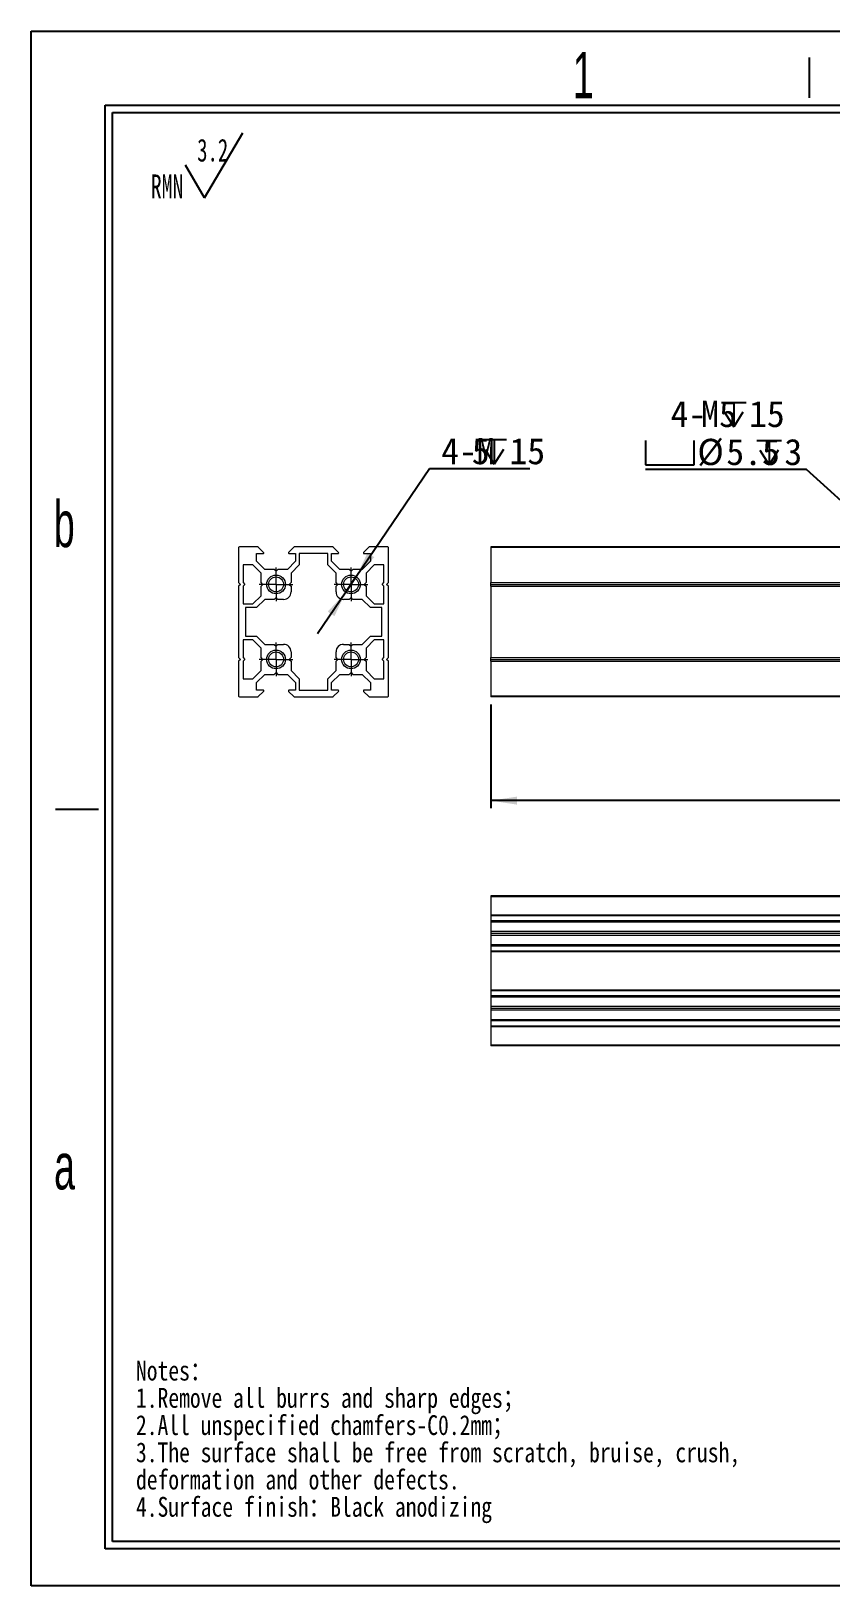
# Model space of a CAD drawing. Header units: millimetres. Extents: x 4 to 590, y 3 to 417.
# Drawn here: x 3.6 to 217.1, y 2.6 to 417.3 of the extents above; entities that cross this region are included whole.
import ezdxf

# ---------------------------------------------------------------- set-up
doc = ezdxf.new("R2010")
doc.units = ezdxf.units.MM
doc.header["$LTSCALE"] = 2
doc.linetypes.add('CENTER', pattern=[10.16, 6.35, -1.27, 1.27, -1.27])
doc.layers.add('DIM', color=5, linetype='Continuous')
doc.layers.add('SLD-0', color=179, linetype='Continuous')
doc.layers.add('中心线', color=1, linetype='CENTER', lineweight=15)
doc.styles.add('SLDTEXTSTYLE0', font='SIMSUN.TTC', dxfattribs={"width": 0.67})
doc.styles.add('SLDTEXTSTYLE14', font='SIMSUN.TTC')
doc.styles.add('SLDTEXTSTYLE2', font='SIMSUN.TTC', dxfattribs={"width": 0.8})
doc.styles.add('SLDTEXTSTYLE3', font='SIMSUN.TTC', dxfattribs={"width": 0.8, "bigfont": 'bigfont'})
doc.styles.add('SLDTEXTSTYLE6', font='GOTHIC.TTF', dxfattribs={"width": 0.61171})
doc.dimstyles.new('SLDDIMSTYLE1', dxfattribs={"dimtxt": 7, "dimasz": 7, "dimexe": 0, "dimexo": 0.0625, "dimgap": 1.75, "dimtad": 2, "dimrnd": 1e-09, "dimzin": 12, "dimdsep": 46, "dimtxsty": 'SLDTEXTSTYLE0', "dimsah": 1, "dimcen": 0.09, "dimadec": 0, "dimazin": 3, "dimtfac": 1, "dimtofl": 0, "dimtmove": 0, "dimatfit": 3, "dimfxl": 0, "dimfrac": 2, "dimtolj": 1, "dimtzin": 12, "dimarcsym": 0})
doc.dimstyles.new('SLDDIMSTYLE2', dxfattribs={"dimtxt": 7, "dimasz": 7, "dimexe": 0, "dimexo": 0.0625, "dimgap": 1.75, "dimtad": 0, "dimtih": 1, "dimtoh": 1, "dimrnd": 1e-09, "dimzin": 12, "dimdsep": 46, "dimtxsty": 'SLDTEXTSTYLE0', "dimsah": 1, "dimcen": 0, "dimadec": 0, "dimazin": 3, "dimtfac": 1, "dimtmove": 0, "dimatfit": 3, "dimfxl": 0, "dimfrac": 2, "dimtolj": 1, "dimtzin": 12, "dimarcsym": 0})
doc.dimstyles.new('SLDDIMSTYLE3', dxfattribs={"dimtxt": 7, "dimasz": 7, "dimexe": 0, "dimexo": 0.0625, "dimgap": 1.75, "dimtad": 0, "dimtih": 1, "dimtoh": 1, "dimrnd": 1e-09, "dimzin": 12, "dimdsep": 46, "dimtxsty": 'SLDTEXTSTYLE0', "dimsah": 1, "dimcen": 0, "dimadec": 0, "dimazin": 3, "dimtfac": 1, "dimtmove": 0, "dimatfit": 3, "dimfxl": 0, "dimfrac": 2, "dimtolj": 1, "dimtzin": 12, "dimarcsym": 0})

# ---------------------------------------------------------------- blocks, each defined once
blk = doc.blocks.new('SW_NOTE_0')
at = {"layer": 'SLD-0', "color": 0}
for q in [(24.54, 18.51), (9.21, 9.85)]:
    blk.add_line((14.32, 1.19), q, dxfattribs=at)
at = {"layer": 'SLD-0', "color": 0, "attachment_point": 1, "style": 'SLDTEXTSTYLE0'}
for s, insert, char_height in [('3.2', (12.37, 16.9), 6.063), ('RMN', (0, 7.39), 6.35)]:
    blk.add_mtext(s, dxfattribs=dict(at, insert=insert, char_height=char_height))
blk = doc.blocks.new('SW_NOTE_1')
at = {"layer": 'SLD-0', "color": 0, "char_height": 5.2917, "attachment_point": 1}
for s, insert, style in [('Notes\\M+18146', (0, 6.16), 'SLDTEXTSTYLE3'), ('1.Remove all burrs and sharp edges\\M+18147', (0, -1.11), 'SLDTEXTSTYLE3'), ('2.All unspecified chamfers-C0.2mm\\M+18147', (0, -8.37), 'SLDTEXTSTYLE3'), ('3.The surface shall be free from scratch, bruise, crush, ', (0, -15.64), 'SLDTEXTSTYLE2'), ('deformation and other defects.', (0, -22.9), 'SLDTEXTSTYLE2'), ('4.Surface finish\\M+18146Black anodizing', (0, -30.17), 'SLDTEXTSTYLE3')]:
    blk.add_mtext(s, dxfattribs=dict(at, insert=insert, style=style))
blk = doc.blocks.new('_D_2')
at = {"layer": 'DIM', "color": 5}
for p, q in [((126.36, 237.75), (126.36, 210.07)), ((473.36, 237.75), (473.36, 210.07)), ((473.36, 212.07), (126.36, 212.07))]:
    blk.add_line(p, q, dxfattribs=at)
for points in [[(126.36, 212.07), (133.36, 210.99), (133.36, 213.14)], [(473.36, 212.07), (466.36, 213.14), (466.36, 210.99)]]:
    blk.add_solid(points, dxfattribs=at)
at = {"layer": 'DIM', "color": 5, "insert": (284.07, 220.21), "char_height": 7, "attachment_point": 1, "style": 'SLDTEXTSTYLE14'}
blk.add_mtext('347', dxfattribs=at)
blk = doc.blocks.new('SW_SYMBOL_HOLE_DEPTH')
at = {"layer": 'DIM', "color": 0}
for p, q in [((0, 1750), (1600, 1750)), ((200, 1110), (800, 150)), ((800, 1750), (800, 150)), ((1400, 1110), (800, 150))]:
    blk.add_line(p, q, dxfattribs=at)
blk = doc.blocks.new('SW_SYMBOL_HOLE_SPOT')
at = {"layer": 'DIM', "color": 0}
for p, q in [((0, 1750), (0, 150)), ((3200, 150), (3200, 1750)), ((0, 150), (3200, 150))]:
    blk.add_line(p, q, dxfattribs=at)
blk = doc.blocks.new('_D_3')
at = {"layer": 'DIM', "color": 5}
for p, q in [((210.6, 300.44), (167.61, 300.44)), ((242.51, 271.43), (210.6, 300.44)), ((246.21, 268.07), (242.51, 271.43)), ((246.21, 268.07), (256.17, 259.01))]:
    blk.add_line(p, q, dxfattribs=at)
for points in [[(242.51, 271.43), (238.05, 276.94), (236.6, 275.34)], [(246.21, 268.07), (250.66, 262.56), (252.11, 264.15)]]:
    blk.add_solid(points, dxfattribs=at)
at = {"layer": 'DIM', "color": 5, "xscale": 0.004072727272727273, "yscale": 0.004072727272727273, "zscale": 0.004072727272727273}
for name, p in [('SW_SYMBOL_HOLE_DEPTH', (187.94, 311.16)), ('SW_SYMBOL_HOLE_SPOT', (167.61, 301.01)), ('SW_SYMBOL_HOLE_DEPTH', (197.37, 301.01))]:
    blk.add_blockref(name, p, dxfattribs=at)
at = {"layer": 'DIM', "color": 5, "char_height": 7, "attachment_point": 1, "style": 'SLDTEXTSTYLE14'}
for s, insert in [('4- ', (174.33, 318.73)), ('M5', (182.49, 318.73)), ('15', (195.27, 318.73)), ('%%c', (181.46, 308.59)), ('5.5', (189.2, 308.59)), ('3', (204.7, 308.59))]:
    blk.add_mtext(s, dxfattribs=dict(at, insert=insert))
blk = doc.blocks.new('_D_12')
at = {"layer": 'DIM', "color": 5}
for p, q in [((90.43, 271.82), (109.93, 300.67)), ((109.93, 300.67), (136.77, 300.67)), ((87.62, 267.68), (90.43, 271.82)), ((87.62, 267.68), (80.08, 256.53))]:
    blk.add_line(p, q, dxfattribs=at)
for points in [[(90.43, 271.82), (95.24, 277.01), (93.45, 278.22)], [(87.62, 267.68), (82.81, 262.48), (84.6, 261.27)]]:
    blk.add_solid(points, dxfattribs=at)
at = {"layer": 'DIM', "color": 5, "xscale": 0.004072727272727273, "yscale": 0.004072727272727273, "zscale": 0.004072727272727273}
blk.add_blockref('SW_SYMBOL_HOLE_DEPTH', (123.99, 301.24), dxfattribs=at)
at = {"layer": 'DIM', "color": 5, "char_height": 7, "attachment_point": 1, "style": 'SLDTEXTSTYLE14'}
for s, insert in [('4-M', (113.1, 308.81)), ('5', (121.27, 308.81)), ('15', (131.32, 308.81))]:
    blk.add_mtext(s, dxfattribs=dict(at, insert=insert))
blk = doc.blocks.new('SW_CENTERMARKSYMBOL_10')
at = {"layer": '中心线', "color": 0}
for p, q in [((0, 2.5), (0, 4.5)), ((-2.5, 0), (-4.5, 0)), ((0, 0), (-2.5, 0)), ((0, 0), (0, 2.5)), ((0, 0), (0, -2.5)), ((0, 0), (2.5, 0)), ((2.5, 0), (4.5, 0)), ((0, -2.5), (0, -4.5))]:
    blk.add_line(p, q, dxfattribs=at)
blk = doc.blocks.new('SW_CENTERMARKSYMBOL_11')
at = {"layer": '中心线', "color": 0}
for p, q in [((0, 2.5), (0, 4.5)), ((-2.5, 0), (-4.5, 0)), ((0, 0), (-2.5, 0)), ((0, 0), (0, 2.5)), ((0, 0), (0, -2.5)), ((0, 0), (2.5, 0)), ((2.5, 0), (4.5, 0)), ((0, -2.5), (0, -4.5))]:
    blk.add_line(p, q, dxfattribs=at)
blk = doc.blocks.new('SW_CENTERMARKSYMBOL_12')
at = {"layer": '中心线', "color": 0}
for p, q in [((0, 2.5), (0, 4.5)), ((-2.5, 0), (-4.5, 0)), ((0, 0), (-2.5, 0)), ((0, 0), (0, 2.5)), ((0, 0), (0, -2.5)), ((0, 0), (2.5, 0)), ((2.5, 0), (4.5, 0)), ((0, -2.5), (0, -4.5))]:
    blk.add_line(p, q, dxfattribs=at)
blk = doc.blocks.new('SW_CENTERMARKSYMBOL_13')
at = {"layer": '中心线', "color": 0}
for p, q in [((0, 2.5), (0, 4.5)), ((-2.5, 0), (-4.5, 0)), ((0, 0), (-2.5, 0)), ((0, 0), (0, 2.5)), ((0, 0), (0, -2.5)), ((0, 0), (2.5, 0)), ((2.5, 0), (4.5, 0)), ((0, -2.5), (0, -4.5))]:
    blk.add_line(p, q, dxfattribs=at)

msp = doc.modelspace()

# ---------------------------------------------------------------- linework, layer by layer
at = {"color": 7, "linetype": 'Continuous', "lineweight": 15}
for p, q in [((59.025, 279.548), (59.025, 270.248)), ((64.142, 279.748), (59.225, 279.748)), ((63.815, 277.948), (65.542, 277.948)), ((63.815, 275.948), (63.815, 277.948)), ((65.683, 278.289), (64.283, 279.689)), ((73.766, 279.689), (72.366, 278.289)), ((72.508, 277.948), (74.235, 277.948)), ((84.142, 279.748), (73.908, 279.748)), ((74.235, 277.948), (74.235, 275.948)), ((82.825, 277.948), (75.225, 277.948)), ((75.225, 277.948), (75.225, 274.958)), ((82.825, 274.958), (82.825, 277.948)), ((83.815, 277.948), (85.542, 277.948)), ((83.815, 275.948), (83.815, 277.948)), ((85.683, 278.289), (84.283, 279.689)), ((93.766, 279.689), (92.366, 278.289)), ((92.508, 277.948), (94.235, 277.948)), ((98.825, 279.748), (93.908, 279.748)), ((94.235, 277.948), (94.235, 275.948)), ((99.025, 270.248), (99.025, 279.548)), ((473.357, 279.748), (126.357, 279.748)), ((126.357, 279.748), (126.357, 279.548)), ((473.357, 279.548), (126.357, 279.548)), ((126.357, 279.548), (126.357, 270.248)), ((62.825, 274.958), (60.225, 274.958)), ((60.225, 274.958), (60.225, 270.248)), ((65.025, 272.758), (62.825, 274.958)), ((66.015, 273.748), (63.815, 275.948)), ((68.525, 273.748), (66.015, 273.748)), ((69.025, 273.248), (68.525, 273.748)), ((69.525, 273.748), (69.025, 273.248)), ((72.035, 273.748), (69.525, 273.748)), ((74.235, 275.948), (72.035, 273.748)), ((75.225, 274.958), (73.025, 272.758)), ((85.025, 272.758), (82.825, 274.958)), ((86.015, 273.748), (83.815, 275.948)), ((88.525, 273.748), (86.015, 273.748)), ((89.025, 273.248), (88.525, 273.748)), ((89.525, 273.748), (89.025, 273.248)), ((92.035, 273.748), (89.525, 273.748)), ((94.235, 275.948), (92.035, 273.748)), ((95.225, 274.958), (93.025, 272.758)), ((97.825, 274.958), (95.225, 274.958)), ((97.825, 270.248), (97.825, 274.958)), ((59.025, 270.248), (59.525, 269.748)), ((59.525, 269.748), (59.025, 269.248)), ((60.225, 270.248), (60.725, 269.748)), ((60.725, 269.748), (60.225, 269.248)), ((65.025, 270.248), (65.025, 272.758)), ((65.525, 269.748), (65.025, 270.248)), ((65.025, 269.248), (65.525, 269.748)), ((73.025, 270.248), (72.525, 269.748)), ((72.525, 269.748), (73.025, 269.248)), ((73.025, 272.758), (73.025, 270.248)), ((85.025, 270.248), (85.025, 272.758)), ((85.525, 269.748), (85.025, 270.248)), ((85.025, 269.248), (85.525, 269.748)), ((93.025, 270.248), (92.525, 269.748)), ((92.525, 269.748), (93.025, 269.248)), ((93.025, 272.758), (93.025, 270.248)), ((97.325, 269.748), (97.825, 270.248)), ((97.825, 269.248), (97.325, 269.748)), ((98.525, 269.748), (99.025, 270.248)), ((99.025, 269.248), (98.525, 269.748)), ((126.357, 270.248), (241.653, 270.248)), ((126.357, 269.748), (126.357, 270.248)), ((126.357, 269.748), (241.607, 269.748)), ((126.357, 269.248), (126.357, 269.748)), ((59.025, 269.248), (59.025, 250.248)), ((60.225, 269.248), (60.225, 264.538)), ((62.825, 264.538), (65.025, 266.738)), ((66.015, 265.748), (63.815, 263.548)), ((65.025, 266.738), (65.025, 269.248)), ((68.525, 265.748), (66.015, 265.748)), ((69.025, 266.248), (68.525, 265.748)), ((69.525, 265.748), (69.025, 266.248)), ((71.025, 265.748), (69.525, 265.748)), ((73.025, 269.248), (73.025, 267.748)), ((85.025, 267.748), (85.025, 269.248)), ((88.525, 265.748), (87.025, 265.748)), ((89.025, 266.248), (88.525, 265.748)), ((89.525, 265.748), (89.025, 266.248)), ((92.035, 265.748), (89.525, 265.748)), ((94.235, 263.548), (92.035, 265.748)), ((93.025, 269.248), (93.025, 266.738)), ((93.025, 266.738), (95.225, 264.538)), ((97.825, 264.538), (97.825, 269.248)), ((99.025, 250.248), (99.025, 269.248)), ((126.357, 269.248), (241.653, 269.248)), ((126.357, 269.248), (126.357, 250.248)), ((60.225, 264.538), (62.825, 264.538)), ((60.825, 263.548), (60.825, 255.948)), ((63.815, 263.548), (60.825, 263.548)), ((97.225, 263.548), (94.235, 263.548)), ((95.225, 264.538), (97.825, 264.538)), ((97.225, 255.948), (97.225, 263.548)), ((62.825, 254.958), (60.225, 254.958)), ((60.225, 254.958), (60.225, 250.248)), ((60.825, 255.948), (63.815, 255.948)), ((65.025, 252.758), (62.825, 254.958)), ((63.815, 255.948), (66.015, 253.748)), ((66.015, 253.748), (68.525, 253.748)), ((68.525, 253.748), (69.025, 253.248)), ((69.025, 253.248), (69.525, 253.748)), ((69.525, 253.748), (71.025, 253.748)), ((87.025, 253.748), (88.525, 253.748)), ((88.525, 253.748), (89.025, 253.248)), ((89.025, 253.248), (89.525, 253.748)), ((89.525, 253.748), (92.035, 253.748)), ((92.035, 253.748), (94.235, 255.948)), ((95.225, 254.958), (93.025, 252.758)), ((94.235, 255.948), (97.225, 255.948)), ((97.825, 254.958), (95.225, 254.958)), ((97.825, 250.248), (97.825, 254.958)), ((59.025, 250.248), (59.525, 249.748)), ((59.525, 249.748), (59.025, 249.248)), ((59.025, 249.248), (59.025, 239.948)), ((60.225, 250.248), (60.725, 249.748)), ((60.725, 249.748), (60.225, 249.248)), ((60.225, 249.248), (60.225, 244.538)), ((65.025, 250.248), (65.025, 252.758)), ((65.525, 249.748), (65.025, 250.248)), ((65.025, 249.248), (65.525, 249.748)), ((65.025, 246.738), (65.025, 249.248)), ((73.025, 250.248), (72.525, 249.748)), ((72.525, 249.748), (73.025, 249.248)), ((73.025, 251.748), (73.025, 250.248)), ((73.025, 249.248), (73.025, 246.738)), ((85.025, 250.248), (85.025, 251.748)), ((85.525, 249.748), (85.025, 250.248)), ((85.025, 249.248), (85.525, 249.748)), ((85.025, 246.738), (85.025, 249.248)), ((93.025, 250.248), (92.525, 249.748)), ((92.525, 249.748), (93.025, 249.248)), ((93.025, 252.758), (93.025, 250.248)), ((93.025, 249.248), (93.025, 246.738)), ((97.325, 249.748), (97.825, 250.248)), ((97.825, 249.248), (97.325, 249.748)), ((97.825, 244.538), (97.825, 249.248)), ((98.525, 249.748), (99.025, 250.248)), ((99.025, 249.248), (98.525, 249.748)), ((99.025, 239.948), (99.025, 249.248)), ((126.357, 250.248), (241.653, 250.248)), ((126.357, 249.748), (126.357, 250.248)), ((126.357, 249.748), (241.607, 249.748)), ((126.357, 249.248), (126.357, 249.748)), ((126.357, 249.248), (241.653, 249.248)), ((126.357, 249.248), (126.357, 239.948)), ((62.825, 244.538), (65.025, 246.738)), ((63.815, 243.548), (66.015, 245.748)), ((66.015, 245.748), (68.525, 245.748)), ((68.525, 245.748), (69.025, 246.248)), ((69.025, 246.248), (69.525, 245.748)), ((69.525, 245.748), (72.035, 245.748)), ((72.035, 245.748), (74.235, 243.548)), ((73.025, 246.738), (75.225, 244.538)), ((82.825, 244.538), (85.025, 246.738)), ((83.815, 243.548), (86.015, 245.748)), ((86.015, 245.748), (88.525, 245.748)), ((88.525, 245.748), (89.025, 246.248)), ((89.025, 246.248), (89.525, 245.748)), ((89.525, 245.748), (92.035, 245.748)), ((92.035, 245.748), (94.235, 243.548)), ((93.025, 246.738), (95.225, 244.538)), ((60.225, 244.538), (62.825, 244.538)), ((63.815, 241.548), (63.815, 243.548)), ((65.542, 241.548), (63.815, 241.548)), ((64.283, 239.807), (65.683, 241.207)), ((72.366, 241.207), (73.766, 239.807)), ((74.235, 241.548), (72.508, 241.548)), ((74.235, 243.548), (74.235, 241.548)), ((75.225, 244.538), (75.225, 241.548)), ((75.225, 241.548), (82.825, 241.548)), ((82.825, 241.548), (82.825, 244.538)), ((83.815, 241.548), (83.815, 243.548)), ((85.542, 241.548), (83.815, 241.548)), ((84.283, 239.807), (85.683, 241.207)), ((92.366, 241.207), (93.766, 239.807)), ((94.235, 241.548), (92.508, 241.548)), ((94.235, 243.548), (94.235, 241.548)), ((95.225, 244.538), (97.825, 244.538)), ((59.225, 239.748), (64.142, 239.748)), ((73.908, 239.748), (84.142, 239.748)), ((93.908, 239.748), (98.825, 239.748)), ((473.357, 239.948), (126.357, 239.948)), ((126.357, 239.948), (126.357, 239.748)), ((473.357, 239.748), (126.357, 239.748)), ((473.357, 186.627), (126.357, 186.627)), ((126.357, 186.627), (126.357, 186.427)), ((473.357, 186.427), (126.357, 186.427)), ((126.357, 186.427), (126.357, 181.51)), ((473.357, 181.51), (126.357, 181.51)), ((126.357, 181.51), (126.357, 181.369)), ((473.357, 181.369), (126.357, 181.369)), ((126.357, 181.369), (126.357, 179.969)), ((473.357, 179.969), (126.357, 179.969)), ((126.357, 179.969), (126.357, 179.91)), ((126.357, 179.91), (473.357, 179.91)), ((126.357, 179.91), (126.357, 179.637)), ((473.357, 179.637), (126.357, 179.637)), ((126.357, 179.637), (126.357, 177.127)), ((473.357, 177.127), (126.357, 177.127)), ((126.357, 177.127), (126.357, 176.627)), ((473.357, 176.627), (126.357, 176.627)), ((126.357, 176.627), (126.357, 176.127)), ((473.357, 176.127), (126.357, 176.127)), ((126.357, 176.127), (126.357, 173.617)), ((473.357, 173.617), (126.357, 173.617)), ((126.357, 173.617), (126.357, 173.344)), ((473.357, 173.344), (126.357, 173.344)), ((126.357, 173.344), (126.357, 173.286)), ((473.357, 173.286), (126.357, 173.286)), ((126.357, 173.286), (126.357, 171.886)), ((473.357, 171.886), (126.357, 171.886)), ((126.357, 171.886), (126.357, 171.744)), ((473.357, 171.744), (126.357, 171.744)), ((126.357, 171.744), (126.357, 161.51)), ((473.357, 161.51), (126.357, 161.51)), ((126.357, 161.51), (126.357, 161.369)), ((473.357, 161.369), (126.357, 161.369)), ((126.357, 161.369), (126.357, 159.969)), ((473.357, 159.969), (126.357, 159.969)), ((126.357, 159.969), (126.357, 159.91)), ((126.357, 159.91), (473.357, 159.91)), ((126.357, 159.91), (126.357, 159.637)), ((473.357, 159.637), (126.357, 159.637)), ((126.357, 159.637), (126.357, 157.127)), ((473.357, 157.127), (126.357, 157.127)), ((126.357, 157.127), (126.357, 156.627)), ((473.357, 156.627), (126.357, 156.627)), ((126.357, 156.627), (126.357, 156.127)), ((473.357, 156.127), (126.357, 156.127)), ((126.357, 156.127), (126.357, 153.617)), ((473.357, 153.617), (126.357, 153.617)), ((126.357, 153.617), (126.357, 153.344)), ((473.357, 153.344), (126.357, 153.344)), ((126.357, 153.344), (126.357, 153.286)), ((473.357, 153.286), (126.357, 153.286)), ((126.357, 153.286), (126.357, 151.886)), ((473.357, 151.886), (126.357, 151.886)), ((126.357, 151.886), (126.357, 151.744)), ((473.357, 151.744), (126.357, 151.744)), ((126.357, 151.744), (126.357, 146.827)), ((473.357, 146.827), (126.357, 146.827)), ((126.357, 146.827), (126.357, 146.627)), ((473.357, 146.627), (126.357, 146.627))]:
    msp.add_line(p, q, dxfattribs=at)
for centre, radius in [((69.025, 269.748), 2.5), ((69.025, 269.748), 2), ((89.025, 269.748), 2.5), ((89.025, 269.748), 2), ((69.025, 249.748), 2.5), ((69.025, 249.748), 2), ((89.025, 249.748), 2.5), ((89.025, 249.748), 2)]:
    msp.add_circle(centre, radius, dxfattribs=at)
for centre, radius, start, end in [((59.225, 279.548), 0.2, 90, 180), ((64.142, 279.548), 0.2, 45, 90), ((65.542, 278.148), 0.2, 270, 45), ((72.508, 278.148), 0.2, 135, 270), ((73.908, 279.548), 0.2, 90, 135), ((84.142, 279.548), 0.2, 45, 90), ((85.542, 278.148), 0.2, 270, 45), ((92.508, 278.148), 0.2, 135, 270), ((93.908, 279.548), 0.2, 90, 135), ((98.825, 279.548), 0.2, 0, 90), ((71.025, 267.748), 2, 270, 0), ((87.025, 267.748), 2, 180, 270), ((71.025, 251.748), 2, 360, 90), ((87.025, 251.748), 2, 90, 180), ((65.542, 241.348), 0.2, 315, 90), ((72.508, 241.348), 0.2, 90, 225), ((85.542, 241.348), 0.2, 315, 90), ((92.508, 241.348), 0.2, 90, 225), ((59.225, 239.948), 0.2, 180, 270), ((64.142, 239.948), 0.2, 270, 315), ((73.908, 239.948), 0.2, 225, 270), ((84.142, 239.948), 0.2, 270, 315), ((93.908, 239.948), 0.2, 225, 270), ((98.825, 239.948), 0.2, 270, 0)]:
    msp.add_arc(centre, radius, start, end, dxfattribs=at)
at = {"layer": 'SLD-0'}
for p, q in [((3.624, 417.347), (590.213, 417.347)), ((3.624, 2.588), (3.624, 417.347)), ((25.35, 14.438), (25.35, 395.622)), ((25.35, 395.622), (578.363, 395.622)), ((578.363, 14.438), (25.35, 14.438)), ((590.213, 2.588), (3.624, 2.588))]:
    msp.add_line(p, q, dxfattribs=at)
at = {"layer": 'SLD-0', "color": 6, "linetype": 'Continuous'}
for p, q in [((211.402, 399.572), (211.402, 410.339)), ((23.375, 12.463), (23.375, 397.597)), ((23.375, 397.597), (580.338, 397.597)), ((21.609, 209.705), (10.136, 209.705)), ((580.338, 12.463), (23.375, 12.463))]:
    msp.add_line(p, q, dxfattribs=at)

# ---------------------------------------------------------------- block references
at = {"layer": 'SLD-0'}
msp.add_blockref('SW_NOTE_0', (35.59, 371.716), dxfattribs=at)
at = {"layer": 'SLD-0', "color": 5}
msp.add_blockref('SW_NOTE_1', (31.621, 56.504), dxfattribs=at)
at = {"layer": '中心线', "color": 1}
for name, p in [('SW_CENTERMARKSYMBOL_11', (69.025, 269.748)), ('SW_CENTERMARKSYMBOL_12', (89.025, 269.748)), ('SW_CENTERMARKSYMBOL_10', (69.025, 249.748)), ('SW_CENTERMARKSYMBOL_13', (89.025, 249.748))]:
    msp.add_blockref(name, p, dxfattribs=at)

# ---------------------------------------------------------------- texts
at = {"layer": 'SLD-0', "char_height": 12.344, "attachment_point": 1, "style": 'SLDTEXTSTYLE6'}
for s, insert in [('1', (148.222, 411.798)), ('b', (9.669, 292.039)), ('a', (9.76, 120.702))]:
    msp.add_mtext(s, dxfattribs=dict(at, insert=insert))

# ---------------------------------------------------------------- dimensions: what is measured, and where the dimension line sits
at = {"layer": 'DIM', "color": 5}
dim = msp.add_diameter_dim_2p(p1=(242.508, 271.43), p2=(246.207, 268.066), text='4- <>{\\fGDT;x}15\\P{\\fGDT;v}%%c5.5{\\fGDT;x}3', dimstyle='SLDDIMSTYLE2', dxfattribs=at)
dim.commit()
dim.dimension.update_dxf_attribs({"geometry": '_D_3', "text_midpoint": (187.52, 310.589), "dimtype": 163})
dim = msp.add_diameter_dim_2p(p1=(90.425, 271.819), p2=(87.625, 267.677), text='4-M<>{\\fGDT;x}15', dimstyle='SLDDIMSTYLE3', override={"dimpost": '<>'}, dxfattribs=at)
dim.commit()
dim.dimension.update_dxf_attribs({"geometry": '_D_12', "text_midpoint": (124.936, 305.739), "dimtype": 163})
dim = msp.add_linear_dim(base=(126.357, 212.067), p1=(473.357, 239.748), p2=(126.357, 239.748), angle=0, dimstyle='SLDDIMSTYLE1', dxfattribs=at)
dim.commit()
dim.dimension.update_dxf_attribs({"geometry": '_D_2', "text_midpoint": (288.152, 212.067), "dimtype": 160})

doc.saveas('drawing.dxf')
